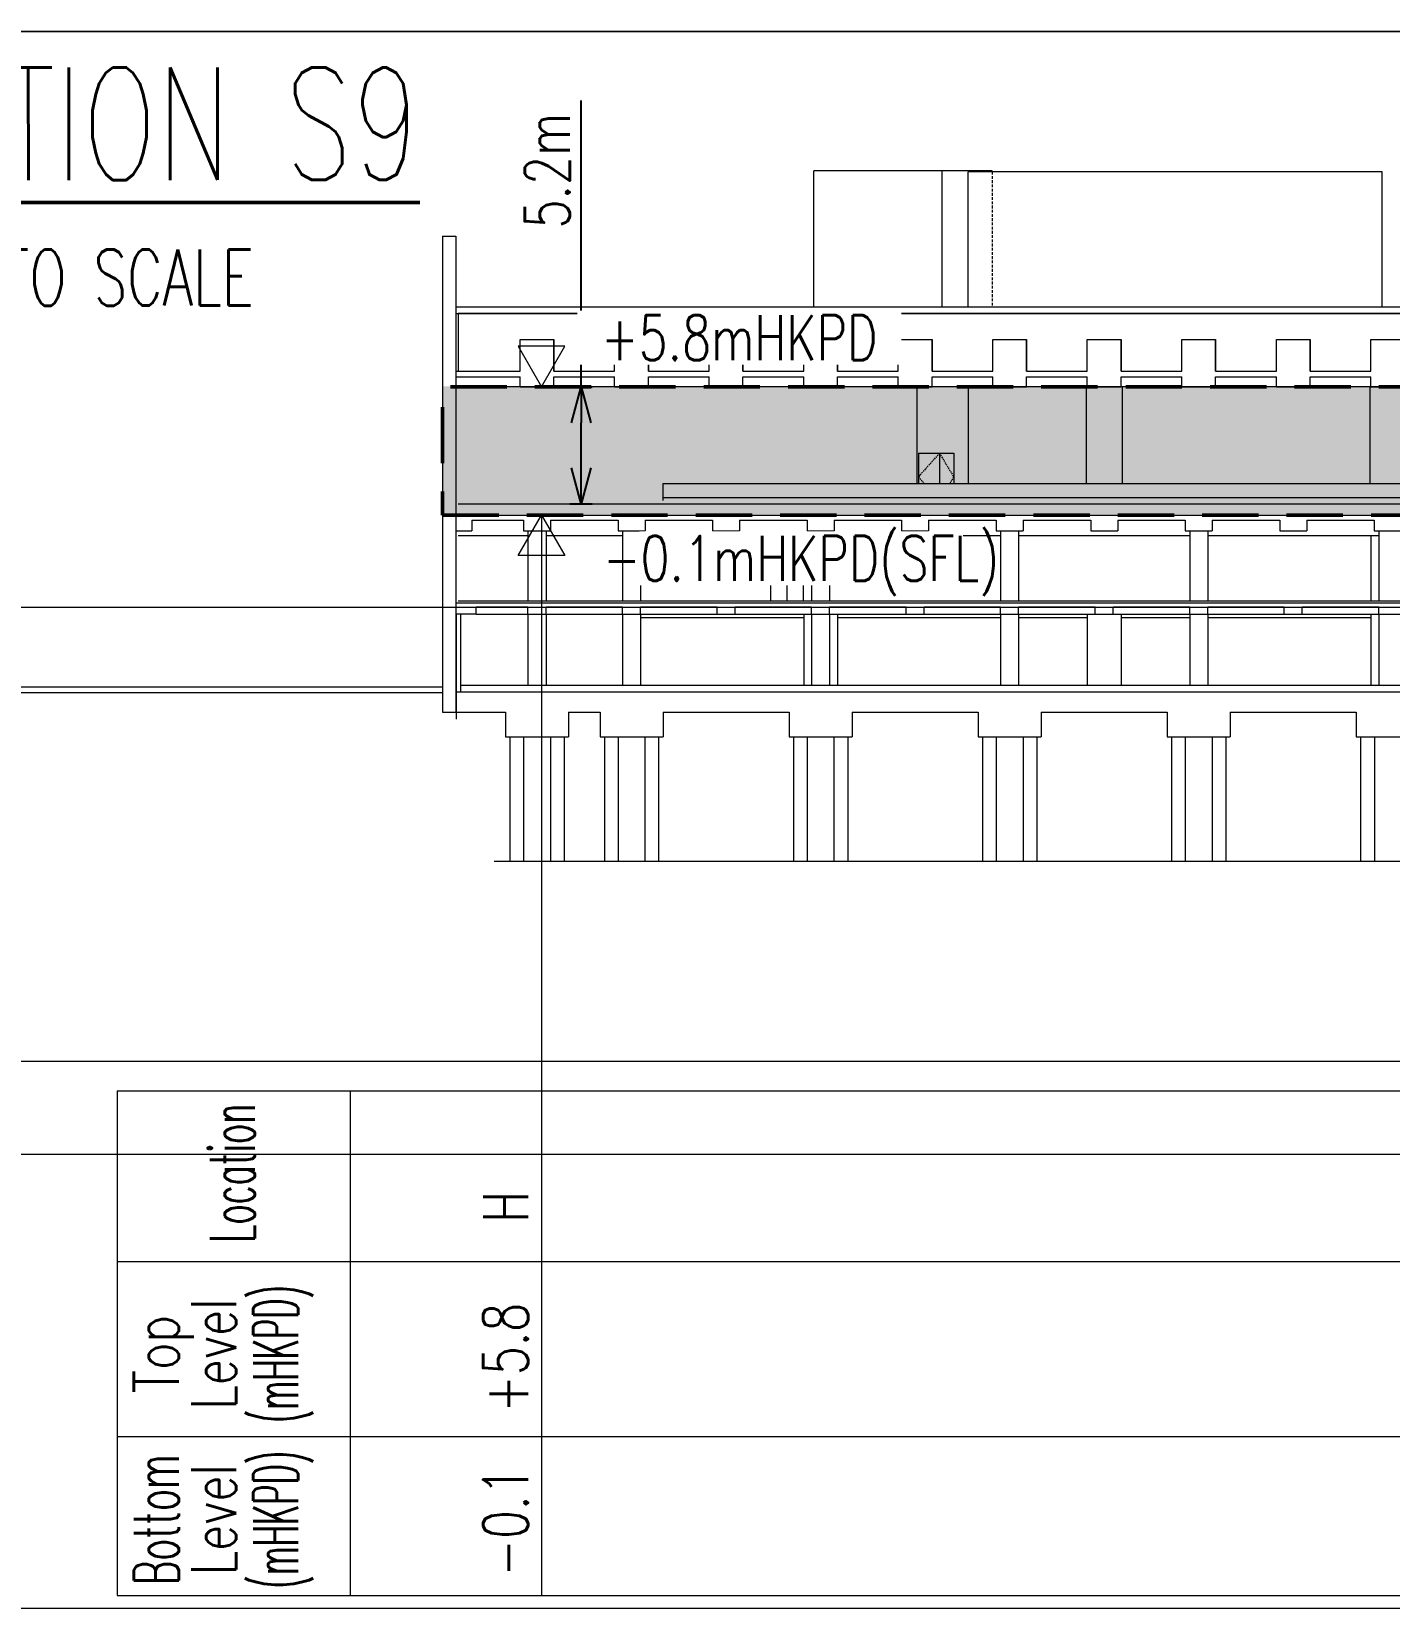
# Model space of a CAD drawing. Header units: millimetres. Extents: x 829698 to 839067, y 817400 to 823544.
# Drawn here: x 832820.9 to 833062.3, y 820155.1 to 820435.4 of the extents above; entities that cross this region are included whole.
import ezdxf
from ezdxf.enums import TextEntityAlignment as Align

# ---------------------------------------------------------------- set-up
doc = ezdxf.new("R2010")
doc.units = ezdxf.units.MM
doc.linetypes.add('2X62X-MAGP-S-001$0$HIDDEN', pattern=[0.375, 0.25, -0.125])
doc.linetypes.add('DASHED2', pattern=[0.375, 0.25, -0.125])
for name, color, linetype, lineweight in [('01-feature', 8, 'Continuous', 13), ('01-occup', 7, 'DASHED2', 50), ('01-txt', 7, 'Continuous', 20), ('02-txt', 7, 'Continuous', 25)]:
    doc.layers.add(name, color=color, linetype=linetype, lineweight=lineweight)
doc.layers.add('01-hatch', color=7, linetype='Continuous', lineweight=0, true_color=0xa8def7)
doc.layers.add('viewport', color=2, linetype='Continuous', lineweight=20, plot=False)
doc.styles.add('ROMANS', font='romans.shx', dxfattribs={"width": 0.75})
doc.styles.get("Standard").update_dxf_attribs({"font": 'arial.ttf'})
doc.dimstyles.new('ISO-25', dxfattribs={"dimtxt": 2.5, "dimasz": 2.5, "dimexe": 1.25, "dimexo": 0.625, "dimtad": 1, "dimtxsty": 'Standard', "dimcen": 2.5, "dimadec": 0, "dimazin": 0, "dimtfac": 1, "dimtmove": 0, "dimatfit": 3, "dimfxl": 1, "dimarcsym": 0})

# ---------------------------------------------------------------- blocks, each defined once
blk = doc.blocks.new('_Open30')
at = {"color": 0, "linetype": 'ByBlock', "lineweight": -2}
for p, q in [((-1, 0.268), (0, 0)), ((0, 0), (-1, -0.268)), ((0, 0), (-1, 0))]:
    blk.add_line(p, q, dxfattribs=at)
blk = doc.blocks.new('*D80')
at = {"layer": '01-txt', "color": 0, "lineweight": -2, "ltscale": 4, "transparency": 16777216}
for p, q in [((832918.6, 820372.22), (832918.6, 820423.08)), ((832916.6, 820372.22), (832920.6, 820372.22)), ((832918.6, 820357.82), (832918.6, 820365.82)), ((832916.6, 820351.42), (832920.6, 820351.42))]:
    blk.add_line(p, q, dxfattribs=at)
at = {"layer": 'Defpoints', "color": 0, "ltscale": 4, "transparency": 16777216}
for p in [(832896.77, 820372.22), (832918.6, 820372.22), (832896.77, 820351.42)]:
    blk.add_point(p, dxfattribs=at)
at = {"layer": '01-txt', "color": 0, "lineweight": -2, "ltscale": 4, "transparency": 16777216, "xscale": 6.4, "yscale": 6.4, "zscale": 6.4}
for p, rotation in [((832918.6, 820372.22), 90), ((832918.6, 820351.42), 270)]:
    blk.add_blockref('_Open30', p, dxfattribs=dict(at, rotation=rotation))
at = {"layer": '01-txt', "color": 0, "ltscale": 4, "transparency": 16777216, "insert": (832912.6, 820410.65), "char_height": 8, "attachment_point": 5, "rotation": 90, "style": 'ROMANS'}
blk.add_mtext('5.2m', dxfattribs=at)

msp = doc.modelspace()

# ---------------------------------------------------------------- hatches: boundary and pattern name
at = {"layer": '01-hatch', "ltscale": 4}
h = msp.add_hatch(color=256, dxfattribs=at)
h.dxf.hatch_style = 1
h.paths.add_polyline_path([(832893.957, 820349.551), (833973.422, 820349.531), (833973.422, 820350.931), (833995.25, 820351.532), (834004.18, 820351.732), (834019.339, 820351.932), (834057.726, 820352.132), (834106.29, 820352.331), (834172.67, 820352.531), (834344.598, 820351.199), (834344.598, 820351.791), (834351.41, 820351.791), (834515.443, 820351.791), (834515.443, 820353.791), (834573.425, 820353.791), (834573.425, 820354.811), (835012.815, 820354.811), (835091.499, 820356.212), (835202, 820360.212), (835256.125, 820362.255), (835256.125, 820383.99), (835201.189, 820381.917), (835147.665, 820379.918), (835090.924, 820377.925), (835012.622, 820376.531), (834572.404, 820376.531), (834542.653, 820375.528), (834522.276, 820375.33), (834497.413, 820374.927), (834489.364, 820374.725), (834481.166, 820374.526), (834472.217, 820374.327), (834462.115, 820374.128), (834450.142, 820373.929), (834434.498, 820373.731), (834395.552, 820373.531), (834380.467, 820373.33), (834354.416, 820373.132), (834325.502, 820373.331), (834282.081, 820373.731), (834258.978, 820373.931), (834224.843, 820374.131), (834197.004, 820374.331), (834172.727, 820374.532), (834106.212, 820374.331), (834057.623, 820374.131), (834019.136, 820373.931), (834003.766, 820373.728), (833987.347, 820373.324), (833972.899, 820372.925), (833964.245, 820372.729), (833948.328, 820372.53), (833929.24, 820372.331), (832893.957, 820372.331)])

# ---------------------------------------------------------------- linework, layer by layer
at = {"layer": '01-feature'}
for p, q in [((832991.671, 820410.619), (832959.971, 820410.619)), ((832959.971, 820386.419), (832959.971, 820410.619)), ((832982.771, 820386.419), (832982.771, 820410.619)), ((833060.971, 820410.419), (832987.371, 820410.419)), ((832987.371, 820386.419), (832987.371, 820410.419)), ((832991.671, 820410.419), (832991.671, 820410.619)), ((833060.971, 820386.419), (833060.971, 820410.419)), ((832893.971, 820399.019), (832893.971, 820314.419)), ((832893.971, 820399.019), (832896.371, 820399.019)), ((832896.371, 820399.019), (832896.371, 820314.419)), ((832896.371, 820386.419), (833985.653, 820386.419)), ((832907.771, 820380.619), (832913.771, 820380.619)), ((832907.771, 820375.019), (832907.771, 820380.619)), ((832913.771, 820375.019), (832913.771, 820380.619)), ((832924.571, 820380.619), (832930.571, 820380.619)), ((832924.571, 820375.019), (832924.571, 820380.619)), ((832930.571, 820375.019), (832930.571, 820380.619)), ((832941.371, 820380.619), (832947.371, 820380.619)), ((832941.371, 820375.019), (832941.371, 820380.619)), ((832947.371, 820375.019), (832947.371, 820380.619)), ((832958.171, 820380.619), (832964.171, 820380.619)), ((832958.171, 820375.019), (832958.171, 820380.619)), ((832964.171, 820375.019), (832964.171, 820380.619)), ((832974.971, 820380.619), (832980.971, 820380.619)), ((832974.971, 820375.019), (832974.971, 820380.619)), ((832980.971, 820375.019), (832980.971, 820380.619)), ((832991.771, 820380.619), (832997.771, 820380.619)), ((832991.771, 820375.019), (832991.771, 820380.619)), ((832997.771, 820375.019), (832997.771, 820380.619)), ((833008.571, 820380.619), (833014.571, 820380.619)), ((833008.571, 820375.019), (833008.571, 820380.619)), ((833014.571, 820375.019), (833014.571, 820380.619)), ((833025.371, 820380.619), (833031.371, 820380.619)), ((833025.371, 820375.019), (833025.371, 820380.619)), ((833031.371, 820375.019), (833031.371, 820380.619)), ((833042.171, 820380.619), (833048.171, 820380.619)), ((833042.171, 820375.019), (833042.171, 820380.619)), ((833048.171, 820375.019), (833048.171, 820380.619)), ((833058.971, 820380.619), (833064.971, 820380.619)), ((833058.971, 820375.019), (833058.971, 820380.619)), ((832896.371, 820375.019), (832907.771, 820375.019)), ((832896.371, 820374.019), (832907.771, 820374.019)), ((832907.771, 820372.219), (832907.771, 820374.019)), ((832913.771, 820375.019), (832924.571, 820375.019)), ((832913.771, 820374.019), (832924.571, 820374.019)), ((832913.771, 820372.219), (832913.771, 820374.019)), ((832924.571, 820372.219), (832924.571, 820374.019)), ((832930.571, 820375.019), (832941.371, 820375.019)), ((832930.571, 820374.019), (832941.371, 820374.019)), ((832930.571, 820372.219), (832930.571, 820374.019)), ((832941.371, 820372.219), (832941.371, 820374.019)), ((832947.371, 820375.019), (832958.171, 820375.019)), ((832947.371, 820374.019), (832958.171, 820374.019)), ((832947.371, 820372.219), (832947.371, 820374.019)), ((832958.171, 820372.219), (832958.171, 820374.019)), ((832964.171, 820375.019), (832974.971, 820375.019)), ((832964.171, 820374.019), (832974.971, 820374.019)), ((832964.171, 820372.219), (832964.171, 820374.019)), ((832974.971, 820372.219), (832974.971, 820374.019)), ((832980.971, 820375.019), (832991.771, 820375.019)), ((832980.971, 820374.019), (832991.771, 820374.019)), ((832980.971, 820372.219), (832980.971, 820374.019)), ((832991.771, 820372.219), (832991.771, 820374.019)), ((832997.771, 820375.019), (833008.571, 820375.019)), ((832997.771, 820374.019), (833008.571, 820374.019)), ((832997.771, 820372.219), (832997.771, 820374.019)), ((833008.571, 820372.219), (833008.571, 820374.019)), ((833014.571, 820375.019), (833025.371, 820375.019)), ((833014.571, 820374.019), (833025.371, 820374.019)), ((833014.571, 820372.219), (833014.571, 820374.019)), ((833025.371, 820372.219), (833025.371, 820374.019)), ((833031.371, 820375.019), (833042.171, 820375.019)), ((833031.371, 820374.019), (833042.171, 820374.019)), ((833031.371, 820372.219), (833031.371, 820374.019)), ((833042.171, 820372.219), (833042.171, 820374.019)), ((833048.171, 820375.019), (833058.971, 820375.019)), ((833048.171, 820374.019), (833058.971, 820374.019)), ((833048.171, 820372.219), (833048.171, 820374.019)), ((833058.971, 820372.219), (833058.971, 820374.019)), ((833871.371, 820372.219), (832896.371, 820372.219)), ((832907.771, 820372.219), (832913.771, 820372.219)), ((832924.571, 820372.219), (832930.571, 820372.219)), ((832941.371, 820372.219), (832947.371, 820372.219)), ((832958.171, 820372.219), (832964.171, 820372.219)), ((832974.971, 820372.219), (832980.971, 820372.219)), ((832978.271, 820372.219), (832978.271, 820355.019)), ((832987.371, 820372.219), (832987.371, 820355.019)), ((832991.771, 820372.219), (832997.771, 820372.219)), ((833008.371, 820372.219), (833008.371, 820355.019)), ((833008.571, 820372.219), (833014.571, 820372.219)), ((833014.771, 820372.219), (833014.771, 820355.019)), ((833025.371, 820372.219), (833031.371, 820372.219)), ((833042.171, 820372.219), (833048.171, 820372.219)), ((833058.771, 820372.219), (833058.771, 820355.019)), ((833058.971, 820372.219), (833064.971, 820372.219)), ((832978.551, 820360.419), (832984.831, 820360.419)), ((832978.551, 820360.419), (832978.551, 820355.019)), ((832982.291, 820360.419), (832982.291, 820355.019)), ((832984.831, 820360.419), (832984.831, 820355.019)), ((832933.201, 820352.019), (832933.201, 820355.019)), ((832933.201, 820355.019), (833923.355, 820355.019)), ((832896.773, 820351.419), (833929.381, 820351.419)), ((832933.201, 820352.539), (833923.355, 820352.539)), ((832896.773, 820349.419), (833973.456, 820349.419)), ((832899.173, 820348.519), (832908.371, 820348.519)), ((832899.173, 820348.519), (832899.173, 820346.619)), ((832908.371, 820348.519), (832908.371, 820346.619)), ((832913.171, 820348.519), (832925.171, 820348.519)), ((832913.171, 820348.519), (832913.171, 820346.619)), ((832925.171, 820348.519), (832925.171, 820346.619)), ((832929.971, 820348.519), (832941.971, 820348.519)), ((832929.971, 820348.519), (832929.971, 820346.619)), ((832941.971, 820348.519), (832941.971, 820346.619)), ((832946.771, 820348.519), (832958.771, 820348.519)), ((832946.771, 820348.519), (832946.771, 820346.619)), ((832958.771, 820348.519), (832958.771, 820346.619)), ((832963.571, 820348.519), (832975.571, 820348.519)), ((832963.571, 820348.519), (832963.571, 820346.619)), ((832975.571, 820348.519), (832975.571, 820346.619)), ((832980.371, 820348.519), (832992.371, 820348.519)), ((832980.371, 820348.519), (832980.371, 820346.619)), ((832992.371, 820348.519), (832992.371, 820346.619)), ((832997.171, 820348.519), (833009.171, 820348.519)), ((832997.171, 820348.519), (832997.171, 820346.619)), ((833009.171, 820348.519), (833009.171, 820346.619)), ((833013.971, 820348.519), (833025.971, 820348.519)), ((833013.971, 820348.519), (833013.971, 820346.619)), ((833025.971, 820348.519), (833025.971, 820346.619)), ((833030.771, 820348.519), (833042.771, 820348.519)), ((833030.771, 820348.519), (833030.771, 820346.619)), ((833042.771, 820348.519), (833042.771, 820346.619)), ((833047.571, 820348.519), (833059.571, 820348.519)), ((833047.571, 820348.519), (833047.571, 820346.619)), ((833059.571, 820348.519), (833059.571, 820346.619)), ((832896.371, 820346.619), (832899.173, 820346.619)), ((832896.371, 820346.599), (832896.371, 820333.819)), ((832896.773, 820345.819), (832909.171, 820345.819)), ((832908.371, 820346.619), (832913.171, 820346.619)), ((832909.171, 820346.619), (832909.171, 820334.219)), ((832912.371, 820346.619), (832912.371, 820334.219)), ((832912.371, 820345.819), (832925.971, 820345.819)), ((832925.171, 820346.619), (832929.971, 820346.619)), ((832925.971, 820346.619), (832925.971, 820334.219)), ((832929.171, 820346.619), (832929.171, 820334.219)), ((832929.171, 820345.819), (832959.571, 820345.819)), ((832941.971, 820346.619), (832946.771, 820346.619)), ((832958.771, 820346.619), (832963.571, 820346.619)), ((832959.571, 820346.619), (832959.571, 820334.219)), ((832962.771, 820346.619), (832962.771, 820334.219)), ((832962.771, 820345.819), (832993.171, 820345.819)), ((832975.571, 820346.619), (832980.371, 820346.619)), ((832992.371, 820346.619), (832997.171, 820346.619)), ((832993.171, 820346.619), (832993.171, 820334.219)), ((832996.371, 820346.619), (832996.371, 820334.219)), ((832996.371, 820345.819), (833026.771, 820345.819)), ((833009.171, 820346.619), (833013.971, 820346.619)), ((833025.971, 820346.619), (833030.771, 820346.619)), ((833026.771, 820346.619), (833026.771, 820334.219)), ((833029.971, 820346.619), (833029.971, 820334.219)), ((833029.971, 820345.819), (833060.371, 820345.819)), ((833042.771, 820346.619), (833047.571, 820346.619)), ((833058.971, 820345.819), (833058.971, 820334.219)), ((833059.571, 820346.619), (833064.371, 820346.619)), ((833060.371, 820346.619), (833060.371, 820334.219)), ((832952.271, 820342.619), (832958.071, 820342.619)), ((832952.271, 820342.619), (832952.271, 820334.219)), ((832955.171, 820342.619), (832955.171, 820334.219)), ((832958.071, 820342.619), (832958.071, 820334.219)), ((832896.415, 820333.819), (833934.137, 820333.819)), ((832896.415, 820331.819), (832896.415, 820318.019)), ((832899.973, 820331.819), (832896.415, 820331.819)), ((832896.773, 820334.219), (833934.137, 820334.219)), ((832897.173, 820331.819), (832897.173, 820318.019)), ((832899.973, 820333.119), (832909.171, 820333.119)), ((832899.973, 820331.819), (832899.973, 820333.119)), ((832899.973, 820331.819), (833530.771, 820331.819)), ((832909.171, 820331.819), (832909.171, 820333.119)), ((832909.171, 820331.819), (832909.171, 820319.219)), ((832909.171, 820331.819), (832912.371, 820331.819)), ((832912.371, 820333.119), (832925.971, 820333.119)), ((832912.371, 820331.819), (832912.371, 820333.119)), ((832912.371, 820331.819), (832912.371, 820319.219)), ((832925.971, 820331.819), (832925.971, 820333.119)), ((832925.971, 820331.819), (832925.971, 820319.219)), ((832925.971, 820331.819), (832929.171, 820331.819)), ((832929.171, 820333.119), (832942.771, 820333.119)), ((832929.171, 820331.819), (832929.171, 820333.119)), ((832929.171, 820331.819), (832929.171, 820319.219)), ((832942.771, 820331.819), (832942.771, 820333.119)), ((832942.771, 820331.819), (832945.971, 820331.819)), ((832945.971, 820333.119), (832959.571, 820333.119)), ((832945.971, 820331.819), (832945.971, 820333.119)), ((832958.171, 820331.819), (832958.171, 820319.219)), ((832959.571, 820331.819), (832959.571, 820333.119)), ((832959.571, 820331.819), (832959.571, 820319.219)), ((832959.571, 820331.819), (832962.771, 820331.819)), ((832962.771, 820333.119), (832976.371, 820333.119)), ((832962.771, 820331.819), (832962.771, 820333.119)), ((832962.771, 820331.819), (832962.771, 820319.219)), ((832964.171, 820331.819), (832964.171, 820319.219)), ((832976.371, 820331.819), (832976.371, 820333.119)), ((832976.371, 820331.819), (832979.571, 820331.819)), ((832979.571, 820333.119), (832993.171, 820333.119)), ((832979.571, 820331.819), (832979.571, 820333.119)), ((832993.171, 820331.819), (832993.171, 820333.119)), ((832993.171, 820331.819), (832993.171, 820319.219)), ((832993.171, 820331.819), (832996.371, 820331.819)), ((832996.371, 820333.119), (833009.971, 820333.119)), ((832996.371, 820331.819), (832996.371, 820333.119)), ((832996.371, 820331.819), (832996.371, 820319.219)), ((833008.571, 820331.819), (833008.571, 820319.219)), ((833009.971, 820331.819), (833009.971, 820333.119)), ((833009.971, 820331.819), (833013.171, 820331.819)), ((833013.171, 820333.119), (833026.771, 820333.119)), ((833013.171, 820331.819), (833013.171, 820333.119)), ((833014.571, 820331.819), (833014.571, 820319.219)), ((833026.771, 820331.819), (833026.771, 820333.119)), ((833026.771, 820331.819), (833026.771, 820319.219)), ((833026.771, 820331.819), (833029.971, 820331.819)), ((833029.971, 820333.119), (833043.571, 820333.119)), ((833029.971, 820331.819), (833029.971, 820333.119)), ((833029.971, 820331.819), (833029.971, 820319.219)), ((833043.571, 820331.819), (833043.571, 820333.119)), ((833043.571, 820331.819), (833046.771, 820331.819)), ((833046.771, 820333.119), (833060.371, 820333.119)), ((833046.771, 820331.819), (833046.771, 820333.119)), ((833058.971, 820331.819), (833058.971, 820319.219)), ((833060.371, 820331.819), (833060.371, 820333.119)), ((833060.371, 820331.819), (833060.371, 820319.219)), ((833060.371, 820331.819), (833063.571, 820331.819)), ((832929.171, 820331.219), (832958.171, 820331.219)), ((832964.171, 820331.219), (832993.171, 820331.219)), ((832996.371, 820331.219), (833008.571, 820331.219)), ((833014.571, 820331.219), (833026.771, 820331.219)), ((833029.971, 820331.219), (833058.971, 820331.219)), ((832798.223, 820318.919), (832893.971, 820318.919)), ((832798.223, 820317.919), (832893.971, 820317.919)), ((832896.415, 820318.139), (832896.415, 820313.152)), ((832896.415, 820318.019), (833934.137, 820318.019)), ((832897.173, 820319.219), (833934.137, 820319.219)), ((832893.971, 820314.419), (832905.171, 820314.419)), ((832905.171, 820314.419), (832905.171, 820310.019)), ((832916.371, 820314.419), (832921.971, 820314.419)), ((832916.371, 820314.419), (832921.971, 820314.419)), ((832916.371, 820314.419), (832916.371, 820310.019)), ((832921.971, 820314.419), (832921.971, 820310.019)), ((832933.171, 820314.419), (832955.571, 820314.419)), ((832933.171, 820314.419), (832955.571, 820314.419)), ((832933.171, 820314.419), (832933.171, 820310.019)), ((832955.571, 820314.419), (832955.571, 820310.019)), ((832966.771, 820314.419), (832989.171, 820314.419)), ((832966.771, 820314.419), (832966.771, 820310.019)), ((832966.771, 820314.419), (832989.171, 820314.419)), ((832989.171, 820314.419), (832989.171, 820310.019)), ((833000.371, 820314.419), (833022.771, 820314.419)), ((833000.371, 820314.419), (833000.371, 820310.019)), ((833000.371, 820314.419), (833022.771, 820314.419)), ((833022.771, 820314.419), (833022.771, 820310.019)), ((833033.971, 820314.419), (833056.371, 820314.419)), ((833033.971, 820314.419), (833033.971, 820310.019)), ((833033.971, 820314.419), (833056.371, 820314.419)), ((833056.371, 820314.419), (833056.371, 820310.019)), ((832905.171, 820310.019), (832916.371, 820310.019)), ((832905.951, 820310.019), (832905.951, 820287.809)), ((832908.391, 820310.019), (832908.391, 820287.809)), ((832913.151, 820310.019), (832913.151, 820287.809)), ((832915.591, 820310.019), (832915.591, 820287.809)), ((832921.971, 820310.019), (832933.171, 820310.019)), ((832922.751, 820310.019), (832922.751, 820287.809)), ((832925.191, 820310.019), (832925.191, 820287.809)), ((832929.951, 820310.019), (832929.951, 820287.809)), ((832932.391, 820310.019), (832932.391, 820287.809)), ((832955.571, 820310.019), (832966.771, 820310.019)), ((832956.351, 820310.019), (832956.351, 820287.809)), ((832958.791, 820310.019), (832958.791, 820287.809)), ((832963.551, 820310.019), (832963.551, 820287.809)), ((832965.991, 820310.019), (832965.991, 820287.809)), ((832989.171, 820310.019), (833000.371, 820310.019)), ((832989.951, 820310.019), (832989.951, 820287.809)), ((832992.391, 820310.019), (832992.391, 820287.809)), ((832997.151, 820310.019), (832997.151, 820287.809)), ((832999.591, 820310.019), (832999.591, 820287.809)), ((833022.771, 820310.019), (833033.971, 820310.019)), ((833023.551, 820310.019), (833023.551, 820287.809)), ((833025.991, 820310.019), (833025.991, 820287.809)), ((833030.751, 820310.019), (833030.751, 820287.809)), ((833033.191, 820310.019), (833033.191, 820287.809)), ((833056.371, 820310.019), (833067.571, 820310.019)), ((833057.151, 820310.019), (833057.151, 820287.809)), ((833059.591, 820310.019), (833059.591, 820287.809))]:
    msp.add_line(p, q, dxfattribs=at)
at = {"layer": '01-feature', "linetype": '2X62X-MAGP-S-001$0$HIDDEN', "ltscale": 2}
msp.add_line((832991.671, 820410.419), (832991.671, 820386.419), dxfattribs=at)
at = {"layer": '01-feature'}
for points in [[(832896.371, 820385.219), (834346.138, 820385.219)], [(834346.138, 820385.219), (832896.773, 820385.219), (832896.773, 820375.019), (832907.771, 820375.019), (832907.771, 820380.619), (832913.771, 820380.619), (832913.771, 820375.019), (832924.571, 820375.019), (832924.571, 820380.619), (832930.571, 820380.619), (832930.571, 820375.019), (832941.371, 820375.019), (832941.371, 820380.619), (832947.371, 820380.619), (832947.371, 820375.019), (832958.171, 820375.019), (832958.171, 820380.619), (832964.171, 820380.619), (832964.171, 820375.019), (832974.971, 820375.019), (832974.971, 820380.619), (832980.971, 820380.619), (832980.971, 820375.019), (832991.771, 820375.019), (832991.771, 820380.619), (832997.771, 820380.619), (832997.771, 820375.019), (833008.571, 820375.019), (833008.571, 820380.619), (833014.571, 820380.619), (833014.571, 820375.019), (833025.371, 820375.019), (833025.371, 820380.619), (833031.371, 820380.619), (833031.371, 820375.019), (833042.171, 820375.019), (833042.171, 820380.619), (833048.171, 820380.619), (833048.171, 820375.019), (833058.971, 820375.019), (833058.971, 820380.619), (833064.971, 820380.619)], [(832903.186, 820287.929), (833307.512, 820287.929), (833309.912, 820281.335), (833314.712, 820294.523), (833317.112, 820287.929), (833885.982, 820287.929)]]:
    msp.add_lwpolyline(points, dxfattribs=at)
at = {"layer": '01-feature', "linetype": '2X62X-MAGP-S-001$0$HIDDEN'}
for points in [[(832982.291, 820360.419), (832978.551, 820356.219), (832979.619, 820355.019)], [(832982.291, 820360.419), (832984.831, 820356.219), (832984.105, 820355.019)]]:
    msp.add_lwpolyline(points, dxfattribs=at)
at = {"layer": '01-occup', "ltscale": 40, "flags": 128}
msp.add_lwpolyline([(832893.991, 820349.439), (833973.456, 820349.419), (833973.456, 820350.818), (833995.283, 820351.419), (834004.214, 820351.619), (834019.372, 820351.819), (834057.759, 820352.019), (834106.323, 820352.219), (834172.703, 820352.419), (834344.632, 820351.086), (834344.632, 820351.679), (834351.444, 820351.679), (834515.477, 820351.679), (834515.477, 820353.679), (834573.459, 820353.679), (834573.459, 820354.699), (835012.849, 820354.699), (835091.532, 820356.099), (835202.034, 820360.099), (835256.159, 820362.142), (835256.159, 820383.877), (835201.223, 820381.804), (835147.699, 820379.805), (835090.957, 820377.812), (835012.655, 820376.419), (834572.437, 820376.419), (834542.686, 820375.415), (834522.309, 820375.217), (834497.447, 820374.814), (834489.398, 820374.612), (834481.199, 820374.413), (834472.25, 820374.214), (834462.148, 820374.015), (834450.175, 820373.816), (834434.531, 820373.618), (834395.585, 820373.418), (834380.5, 820373.218), (834354.45, 820373.019), (834325.535, 820373.218), (834282.115, 820373.618), (834259.011, 820373.818), (834224.876, 820374.018), (834197.038, 820374.218), (834172.761, 820374.419), (834106.245, 820374.218), (834057.657, 820374.018), (834019.17, 820373.818), (834003.8, 820373.615), (833987.38, 820373.212), (833972.932, 820372.812), (833964.279, 820372.616), (833948.361, 820372.417), (833929.273, 820372.219), (832893.991, 820372.219)], close=True, dxfattribs=at)
at = {"layer": '01-txt', "ltscale": 4}
for p, q in [((832911.572, 820349.419), (832911.572, 820157.422)), ((832836.187, 820247.11), (835245.469, 820247.11)), ((832836.187, 820247.11), (832836.187, 820157.422)), ((832877.555, 820247.11), (832877.555, 820157.422)), ((832836.187, 820216.819), (835245.469, 820216.819)), ((832836.187, 820185.71), (835245.469, 820185.71)), ((832836.187, 820157.422), (835245.469, 820157.422))]:
    msp.add_line(p, q, dxfattribs=at)
at = {"layer": '01-txt', "lineweight": 20}
for points in [[(832911.561, 820372.219), (832915.718, 820379.419), (832907.404, 820379.419)], [(832911.561, 820349.438), (832915.718, 820342.238), (832907.404, 820342.238)]]:
    msp.add_lwpolyline(points, close=True, dxfattribs=at)
at = {"layer": 'viewport', "color": 1, "ltscale": 4}
msp.add_lwpolyline([(835327.345, 820235.777), (832772.888, 820235.777), (832772.888, 820435.351), (835327.345, 820435.351)], close=True, dxfattribs=at)
at = {"layer": 'viewport', "ltscale": 4}
msp.add_lwpolyline([(832772.888, 820252.403), (835327.345, 820252.403), (835327.345, 820155.14), (832772.888, 820155.14)], close=True, dxfattribs=at)

# ---------------------------------------------------------------- texts
at = {"layer": '01-txt', "style": 'ROMANS'}
for s, width, p in [('Location', 0.55, (832860.61, 820232.501)), ('H', 0.75, (832909.189, 820226.504)), ('(mHKPD)', 0.5, (832868.346, 820200.346)), ('Level', 0.75, (832857.329, 820200.346)), ('+5.8', 0.75, (832909.189, 820199.689)), ('Top', 0.75, (832847.144, 820200.346)), ('Bottom', 0.6, (832847.144, 820170.911)), ('(mHKPD)', 0.5, (832868.346, 820170.911)), ('Level', 0.75, (832857.329, 820170.911)), ('-0.1', 0.75, (832909.189, 820170.577))]:
    msp.add_text(s, height=8, rotation=90, dxfattribs=dict(at, width=width)).set_placement(p, align=Align.CENTER)
at = {"layer": '02-txt', "lineweight": 50, "style": 'ROMANS', "width": 0.7}
msp.add_text('%%USECTION S9', height=20, rotation=0.01858, dxfattribs=at).set_placement((832779.574, 820408.948))
at = {"layer": '02-txt', "lineweight": 25, "style": 'ROMANS', "width": 0.7}
msp.add_text('NOT TO SCALE', height=10, rotation=0.01858, dxfattribs=at).set_placement((832792.94, 820386.625))

# ---------------------------------------------------------------- dimensions: what is measured, and where the dimension line sits
at = {"layer": '01-txt', "ltscale": 4}
dim = msp.add_linear_dim(base=(832918.605, 820372.219), p1=(832896.773, 820351.419), p2=(832896.773, 820372.219), angle=270, text='5.2m', dimstyle='ISO-25', override={"dimtxt": 8, "dimasz": 6.4, "dimexe": 2, "dimexo": 2, "dimgap": 2, "dimtxsty": 'ROMANS', "dimblk1": 'Open30', "dimblk2": 'Open30', "dimsah": 1, "dimdle": 1, "dimfxl": 2, "dimfxlon": 1, "dimarcsym": 2}, dxfattribs=at)
dim.commit()
dim.dimension.update_dxf_attribs({"geometry": '*D80', "text_midpoint": (832918.605, 820410.653), "dimtype": 160})

# ---------------------------------------------------------------- next in the draw order: texts
at = {"layer": '01-txt', "lineweight": 20, "char_height": 8, "attachment_point": 2, "style": 'ROMANS', "bg_fill": 3, "box_fill_scale": 1.1, "bg_fill_color": 256, "bg_fill_transparency": 0}
for s, insert in [('+5.8mHKPD', (832946.717, 820384.946)), ('-0.1mHKPD(SFL)', (832957.716, 820345.738))]:
    msp.add_mtext_dynamic_manual_height_columns(s, width=55.95483, gutter_width=12.5, heights=[0], dxfattribs=dict(at, insert=insert))

# ---------------------------------------------------------------- next in the draw order: linework, layer by layer
at = {"layer": 'viewport', "ltscale": 4}
msp.add_lwpolyline([(835327.345, 820435.351), (832772.888, 820435.351), (832772.888, 820333.04), (835327.345, 820333.04)], close=True, dxfattribs=at)

doc.saveas('drawing.dxf')
